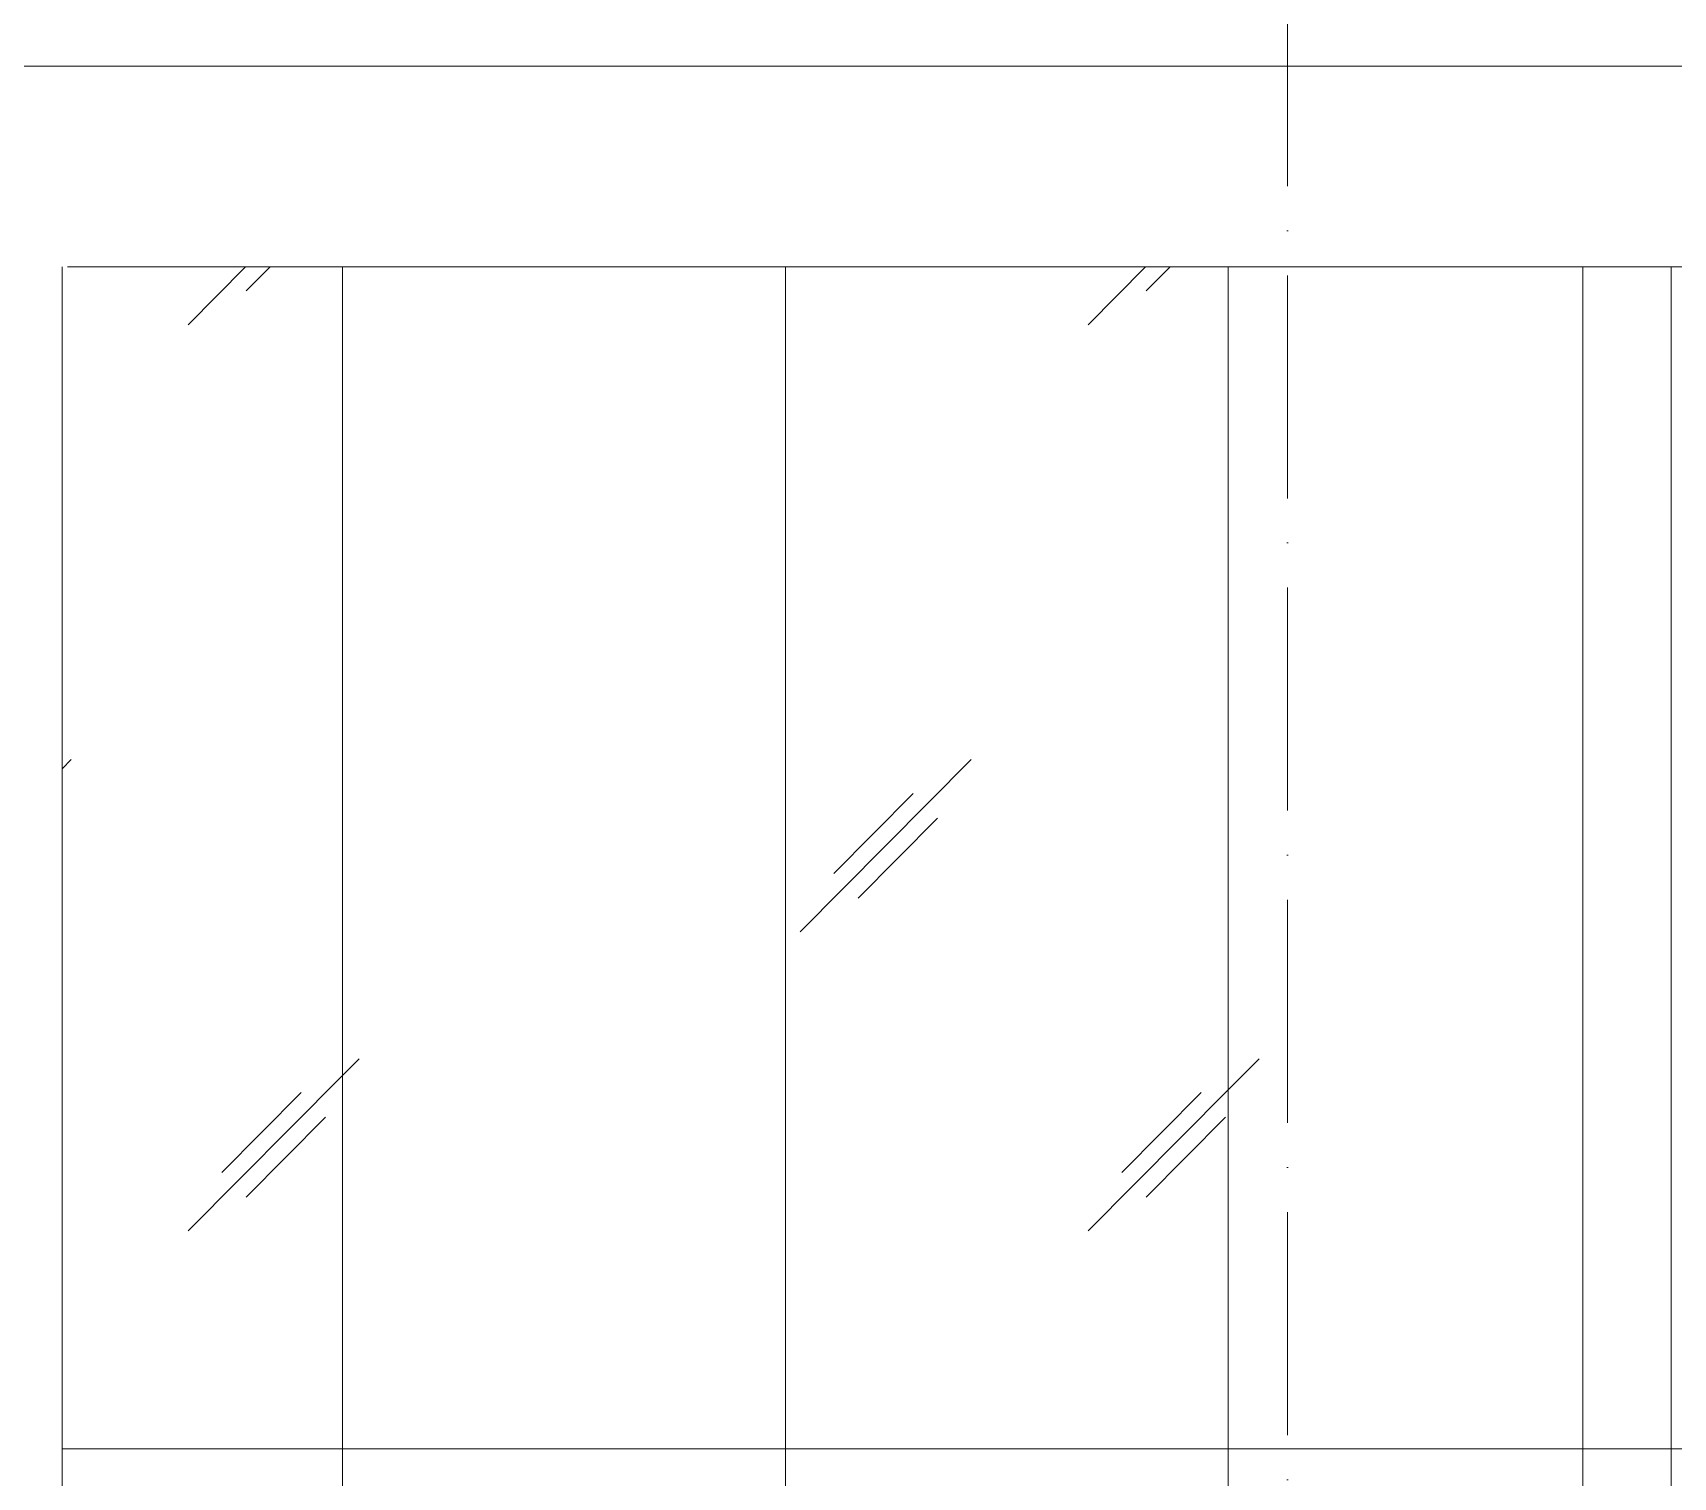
# Model space of a CAD drawing. Header units: millimetres. Extents: x -8482 to 130249, y -7482 to 93550.
# Drawn here: x 22137 to 25814, y 2136 to 5375 of the extents above; entities that cross this region are included whole.
import ezdxf

# ---------------------------------------------------------------- set-up
doc = ezdxf.new("R2010")
doc.units = ezdxf.units.MM
doc.linetypes.add('Grid Line', pattern=[14, 10, -2, 0, -2])
for name, color, linetype, lineweight in [('KINH', 152, 'Continuous', 5), ('NET CAT', 3, 'Continuous', 5), ('NET CATConcrete', 3, 'Continuous', 5), ('NET-THAY', 2, 'Continuous', 9), ('TRUC', 225, 'Continuous', 5)]:
    doc.layers.add(name, color=color, linetype=linetype, lineweight=lineweight)
pattern_1 = [(45.204, (11880.7, 1401.6), (0.002, 2032), [252.7, -2610.8]), (45.204, (11825.9, 1456.7), (0.002, 2032), [252.7, -2610.8]), (45.204, (11750.5, 1325.7), (0.002, 2032), [544.27, -2319.24]), (45.204, (10508.7, 2763), (0.002, 2032), [252.7, -2610.8]), (45.204, (10453.9, 2818.2), (0.002, 2032), [252.7, -2610.8]), (45.204, (10378.6, 2687.1), (0.002, 2032), [544.27, -2319.24])]

# ---------------------------------------------------------------- blocks, each defined once
blk = doc.blocks.new('System Panel - Glazed-773144-MẶT ĐỨNG TRỤC A-Q')
at = {"layer": 'KINH'}
h = blk.add_hatch(dxfattribs=at)
h.set_pattern_fill('FP_2', color=256, style=0, pattern_type=2)
h.set_pattern_definition(pattern_1)
h.paths.add_polyline_path([(25493.8, 0), (25611.6, 0), (25611.6, 2200), (24817.1, 2200), (24817.1, 0), (25227.5, 0)], flags=0)
at = {"layer": 'KINH', "color": 10}
for p, q in [((25611.6, 2200), (24817.1, 2200)), ((24817.1, 2200), (24817.1, 0)), ((25611.6, 0), (25611.6, 2200))]:
    blk.add_line(p, q, dxfattribs=at)
blk = doc.blocks.new('System Panel - Glazed-773147-MẶT ĐỨNG TRỤC A-Q')
at = {"layer": 'KINH', "color": 10}
for p, q in [((25810, 2200), (25611.6, 2200)), ((25611.6, 2200), (25611.6, 0)), ((25810, 0), (25810, 2200))]:
    blk.add_line(p, q, dxfattribs=at)
blk = doc.blocks.new('System Panel - Glazed-V9-MẶT ĐỨNG TRỤC A-Q')
at = {"layer": 'KINH'}
h = blk.add_hatch(dxfattribs=at)
h.set_pattern_fill('FP_2', color=256, style=0, pattern_type=2)
h.set_pattern_definition(pattern_1)
h.paths.add_polyline_path([(24428.3, 0), (24817.1, 0), (24817.1, 2200), (23824.2, 2200), (23824.2, 0), (24161.9, 0)], flags=0)
at = {"layer": 'KINH', "color": 10}
for p, q in [((24817.1, 2200), (23824.2, 2200)), ((23824.2, 2200), (23824.2, 0)), ((24817.1, 0), (24817.1, 2200))]:
    blk.add_line(p, q, dxfattribs=at)
blk = doc.blocks.new('System Panel - Glazed-V10-MẶT ĐỨNG TRỤC A-Q')
at = {"layer": 'KINH'}
h = blk.add_hatch(dxfattribs=at)
h.set_pattern_fill('FP_2', color=256, style=0, pattern_type=2)
h.set_pattern_definition(pattern_1)
h.paths.add_polyline_path([(23629.2, 0), (23824.2, 0), (23824.2, 2200), (22831.3, 2200), (22831.3, 0), (23362.8, 0)], flags=0)
at = {"layer": 'KINH', "color": 10}
for p, q in [((23824.2, 2200), (22831.3, 2200)), ((22831.3, 2200), (22831.3, 0)), ((23824.2, 0), (23824.2, 2200))]:
    blk.add_line(p, q, dxfattribs=at)
blk = doc.blocks.new('System Panel - Glazed-V11-MẶT ĐỨNG TRỤC A-Q')
at = {"layer": 'KINH'}
h = blk.add_hatch(dxfattribs=at)
h.set_pattern_fill('FP_2', color=256, style=0, pattern_type=2)
h.set_pattern_definition(pattern_1)
h.paths.add_polyline_path([(22831.3, 0), (22831.3, 2200), (22202.5, 2200), (22202.5, 0), (22830, 0)], flags=0)
at = {"layer": 'KINH', "color": 10}
for p, q in [((22831.3, 2200), (22202.5, 2200)), ((22831.3, 0), (22831.3, 2200))]:
    blk.add_line(p, q, dxfattribs=at)
blk = doc.blocks.new('System Panel - Glazed-773145-MẶT ĐỨNG TRỤC A-Q')
at = {"layer": 'KINH'}
h = blk.add_hatch(dxfattribs=at)
h.set_pattern_fill('FP_2', color=256, style=0, pattern_type=2)
h.set_pattern_definition(pattern_1)
h.paths.add_polyline_path([(27597.4, 2200), (27597.4, 4850), (25810, 4850), (25810, 2200)], flags=0)
at = {"layer": 'KINH', "color": 10}
for p, q in [((25810, 4850), (25810, 2200)), ((27597.4, 2200), (27597.4, 4850)), ((25810, 2200), (27597.4, 2200))]:
    blk.add_line(p, q, dxfattribs=at)
blk = doc.blocks.new('System Panel - Glazed-773146-MẶT ĐỨNG TRỤC A-Q')
at = {"layer": 'KINH'}
h = blk.add_hatch(dxfattribs=at)
h.set_pattern_fill('FP_2', color=256, style=0, pattern_type=2)
h.set_pattern_definition(pattern_1)
h.paths.add_polyline_path([(24817.1, 2200), (25611.6, 2200), (25611.6, 4850), (24817.1, 4850), (24817.1, 4811.5)], flags=0)
at = {"layer": 'KINH', "color": 10}
for p, q in [((24817.1, 4850), (24817.1, 2200)), ((25611.6, 2200), (25611.6, 4850)), ((24817.1, 2200), (25611.6, 2200))]:
    blk.add_line(p, q, dxfattribs=at)
blk = doc.blocks.new('System Panel - Glazed-773148-MẶT ĐỨNG TRỤC A-Q')
at = {"layer": 'KINH', "color": 10}
for p, q in [((25611.6, 4850), (25611.6, 2200)), ((25810, 2200), (25810, 4850)), ((25611.6, 2200), (25810, 2200))]:
    blk.add_line(p, q, dxfattribs=at)
blk = doc.blocks.new('System Panel - Glazed-V62-MẶT ĐỨNG TRỤC A-Q')
at = {"layer": 'KINH'}
h = blk.add_hatch(dxfattribs=at)
h.set_pattern_fill('FP_2', color=256, style=0, pattern_type=2)
h.set_pattern_definition(pattern_1)
h.paths.add_polyline_path([(23895.6, 2200), (24817.1, 2200), (24817.1, 4850), (23824.2, 4850), (23824.2, 2200)], flags=0)
at = {"layer": 'KINH', "color": 10}
for p, q in [((23824.2, 4850), (23824.2, 2200)), ((24817.1, 2200), (24817.1, 4850)), ((23824.2, 2200), (24817.1, 2200))]:
    blk.add_line(p, q, dxfattribs=at)
blk = doc.blocks.new('System Panel - Glazed-V63-MẶT ĐỨNG TRỤC A-Q')
at = {"layer": 'KINH'}
h = blk.add_hatch(dxfattribs=at)
h.set_pattern_fill('FP_2', color=256, style=0, pattern_type=2)
h.set_pattern_definition(pattern_1)
h.paths.add_polyline_path([(23824.2, 2200), (23824.2, 4850), (22831.3, 4850), (22831.3, 2200)], flags=0)
at = {"layer": 'KINH', "color": 10}
for p, q in [((22831.3, 4850), (22831.3, 2200)), ((23824.2, 2200), (23824.2, 4850)), ((22831.3, 2200), (23824.2, 2200))]:
    blk.add_line(p, q, dxfattribs=at)
blk = doc.blocks.new('System Panel - Glazed-V64-MẶT ĐỨNG TRỤC A-Q')
at = {"layer": 'KINH'}
h = blk.add_hatch(dxfattribs=at)
h.set_pattern_fill('FP_2', color=256, style=0, pattern_type=2)
h.set_pattern_definition(pattern_1)
h.paths.add_polyline_path([(22202.5, 2200), (22831.3, 2200), (22831.3, 4850), (22202.5, 4850), (22202.5, 4811.5)], flags=0)
at = {"layer": 'KINH', "color": 10}
for p, q in [((22831.3, 2200), (22831.3, 4850)), ((22202.5, 2200), (22831.3, 2200))]:
    blk.add_line(p, q, dxfattribs=at)
blk = doc.blocks.new('ALC1807-ASCENT PLAZA-TANG 1_2_rvt-1-MẶT ĐỨNG TRỤC A-Q')
at = {"color": 250, "lineweight": 15}
for name in ['System Panel - Glazed-V64-MẶT ĐỨNG TRỤC A-Q', 'System Panel - Glazed-V63-MẶT ĐỨNG TRỤC A-Q', 'System Panel - Glazed-V62-MẶT ĐỨNG TRỤC A-Q', 'System Panel - Glazed-773146-MẶT ĐỨNG TRỤC A-Q', 'System Panel - Glazed-773148-MẶT ĐỨNG TRỤC A-Q', 'System Panel - Glazed-773145-MẶT ĐỨNG TRỤC A-Q', 'System Panel - Glazed-V11-MẶT ĐỨNG TRỤC A-Q', 'System Panel - Glazed-V10-MẶT ĐỨNG TRỤC A-Q', 'System Panel - Glazed-V9-MẶT ĐỨNG TRỤC A-Q', 'System Panel - Glazed-773144-MẶT ĐỨNG TRỤC A-Q', 'System Panel - Glazed-773147-MẶT ĐỨNG TRỤC A-Q']:
    blk.add_blockref(name, (0, 0), dxfattribs=at)

msp = doc.modelspace()

# ---------------------------------------------------------------- linework, layer by layer
at = {"layer": 'NET CAT'}
for p, q in [((21408.2, 5300), (22202.5, 5300)), ((22202.5, -450), (22202.5, 4850))]:
    msp.add_line(p, q, dxfattribs=at)
at = {"layer": 'NET CATConcrete'}
for p, q in [((32826.6, 5300), (22215.1, 5300)), ((22215.1, 4850), (32826.6, 4850))]:
    msp.add_line(p, q, dxfattribs=at)
at = {"layer": 'NET-THAY'}
msp.add_line((42599.9, 5300), (20337.8, 5300), dxfattribs=at)
at = {"layer": 'TRUC', "linetype": 'Grid Line', "ltscale": 50}
msp.add_line((24949.9, -6170.4), (24949.9, 93540.4), dxfattribs=at)

# ---------------------------------------------------------------- block references
at = {"lineweight": 5}
msp.add_blockref('ALC1807-ASCENT PLAZA-TANG 1_2_rvt-1-MẶT ĐỨNG TRỤC A-Q', (0, 0), dxfattribs=at)

doc.saveas('drawing.dxf')
